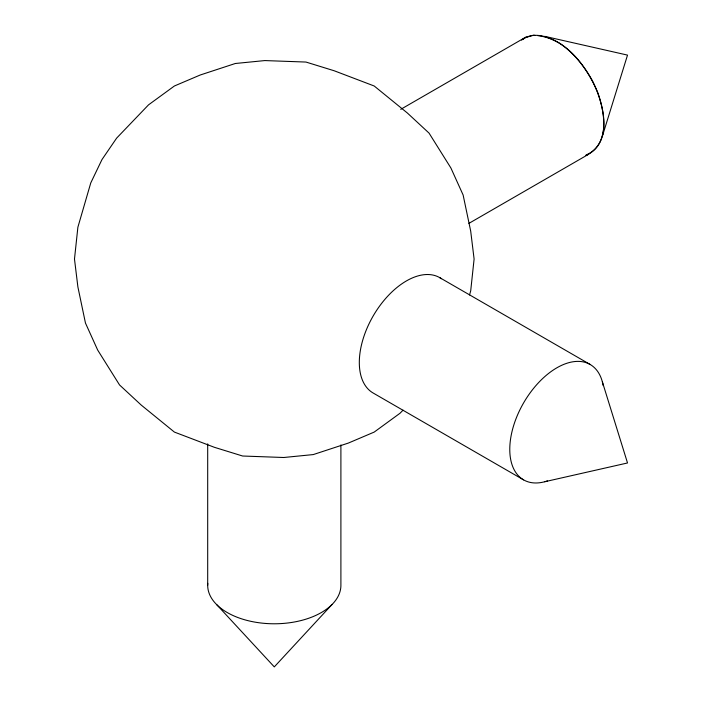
<?xml version="1.0" encoding="UTF-8"?>
<svg xmlns="http://www.w3.org/2000/svg" width="702" height="702" viewBox="0 0 702 702"><rect width="100%" height="100%" fill="white"/><g stroke="black" fill="none" stroke-linecap="round" stroke-linejoin="round"><path stroke-width="1.05" d="M586.837 154.607C610.398 144.436 604.624 111.583 597.656 92.252C586.679 67.032 567.146 39.136 537.776 35.644M469.541 294.972L470.7 290.856L474.104 259.038L470.7 231.142L463.127 195.016L450.903 167.997L429.054 133.117L407.362 113.004L374.201 85.995L334.231 70.779L305.967 62.057L264.829 60.574L235.319 63.496L200.245 75L174.394 85.995L148.534 104.852L116.62 138.145L101.983 159.556L90.76 182.932L77.887 227.211L74.482 259.038L77.887 286.925L85.46 323.052L97.683 350.07L119.542 384.95L141.225 405.072L174.394 432.081L214.364 447.297L242.629 456.019L283.757 457.502L313.267 454.58L348.341 443.076L374.201 432.081L400.061 413.215L403.036 410.161M602.36 136.232L627.518 55.107L544.682 36.328M331.976 604.554L274.298 666.9L216.62 604.554M521.551 40.084L524.964 37.785M522.516 39.54C533.88 30.949 549.517 37.031 560.363 43.682C573.999 53.299 584.555 66.453 592.549 81.002C603.106 102.79 613.706 139.672 587.609 154.844L468.883 223.394M400.745 109.336L526.131 36.943M525.93 37.487L533.327 35.205L534.942 35.363M544.682 481.747L627.518 462.969L602.36 381.844M585.766 155.177L587.609 154.844M439.706 277.632L590.171 364.496M523.569 479.861L373.104 392.988A66.602 38.452 -60 0 1 373.982 314.593A66.602 38.452 -60 0 1 441.4 278.712M340.9 444.954L340.9 585.328A66.602 38.452 0 0 1 272.56 623.771A66.602 38.452 0 0 1 207.783 583.327M207.695 443.857L207.695 585.328M547.437 480.905A66.602 38.452 -60 0 1 509.906 445.279A66.602 38.452 -60 0 1 554.343 369.34A66.602 38.452 -60 0 1 603.193 385.617"/></g></svg>
